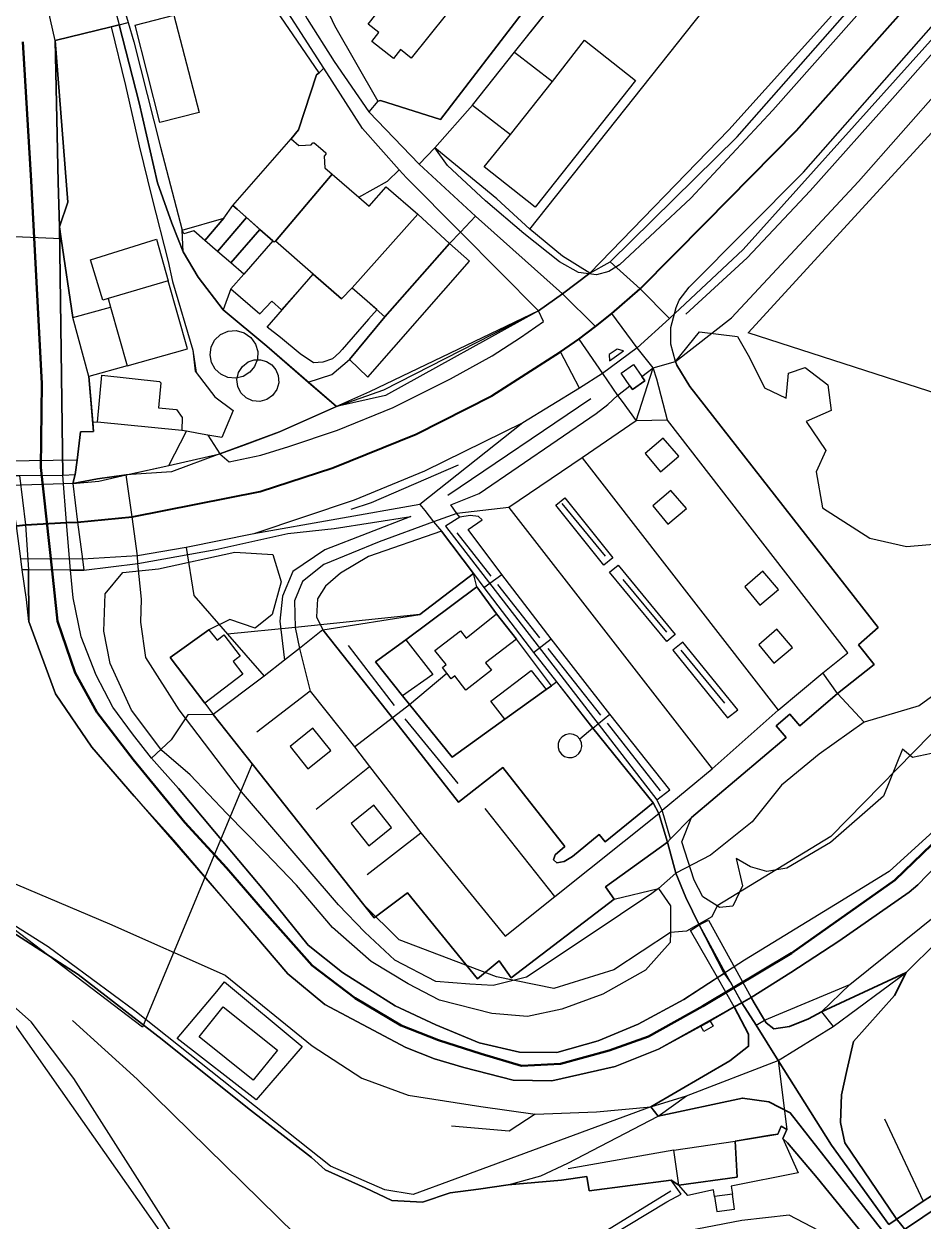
# Model space of a CAD drawing. Header units: millimetres. Extents: x 2635158 to 2636580, y 5834609 to 5836244.
# Drawn here: x 2635448.3 to 2635641.8, y 5835239.5 to 5835497.1 of the extents above; entities that cross this region are included whole.
import ezdxf

# ---------------------------------------------------------------- set-up
doc = ezdxf.new("R2010")
doc.units = ezdxf.units.MM
for name, color, linetype in [('IRT_OpenStreetMap_Vector geometry_amenity_parking', 44, 'Continuous'), ('IRT_OpenStreetMap_Vector geometry_amenity_shelter', 44, 'Continuous'), ('IRT_OpenStreetMap_Vector geometry_amenity_toilets', 44, 'Continuous'), ('IRT_OpenStreetMap_Vector geometry_barrier_city_wall', 90, 'Continuous'), ('IRT_OpenStreetMap_Vector geometry_barrier_fence', 90, 'Continuous'), ('IRT_OpenStreetMap_Vector geometry_barrier_hedge', 90, 'Continuous'), ('IRT_OpenStreetMap_Vector geometry_barrier_retaining_wall', 90, 'Continuous'), ('IRT_OpenStreetMap_Vector geometry_barrier_toll_booth', 90, 'Continuous'), ('IRT_OpenStreetMap_Vector geometry_barrier_wall', 90, 'Continuous'), ('IRT_OpenStreetMap_Vector geometry_boundary_protected_area', 100, 'Continuous'), ('IRT_OpenStreetMap_Vector geometry_building_civic', 10, 'Continuous'), ('IRT_OpenStreetMap_Vector geometry_building_garage', 10, 'Continuous'), ('IRT_OpenStreetMap_Vector geometry_building_house', 10, 'Continuous'), ('IRT_OpenStreetMap_Vector geometry_building_industrial', 10, 'Continuous'), ('IRT_OpenStreetMap_Vector geometry_building_residential', 10, 'Continuous'), ('IRT_OpenStreetMap_Vector geometry_building_retail', 10, 'Continuous'), ('IRT_OpenStreetMap_Vector geometry_building_service', 10, 'Continuous'), ('IRT_OpenStreetMap_Vector geometry_building_yes', 10, 'Continuous'), ('IRT_OpenStreetMap_Vector geometry_highway_cycleway', 220, 'Continuous'), ('IRT_OpenStreetMap_Vector geometry_highway_path', 220, 'Continuous'), ('IRT_OpenStreetMap_Vector geometry_highway_residential', 220, 'Continuous'), ('IRT_OpenStreetMap_Vector geometry_highway_service', 220, 'Continuous'), ('IRT_OpenStreetMap_Vector geometry_highway_steps', 220, 'Continuous'), ('IRT_OpenStreetMap_Vector geometry_historic_castle', 20, 'Continuous'), ('IRT_OpenStreetMap_Vector geometry_landuse_forest', 60, 'Continuous'), ('IRT_OpenStreetMap_Vector geometry_landuse_garages', 60, 'Continuous'), ('IRT_OpenStreetMap_Vector geometry_landuse_grass', 60, 'Continuous'), ('IRT_OpenStreetMap_Vector geometry_leisure_disc_golf_course', 82, 'Continuous'), ('IRT_OpenStreetMap_Vector geometry_leisure_outdoor_seating', 82, 'Continuous'), ('IRT_OpenStreetMap_Vector geometry_leisure_park', 82, 'Continuous'), ('IRT_OpenStreetMap_Vector geometry_man_made_bridge', 30, 'Continuous'), ('IRT_OpenStreetMap_Vector geometry_man_made_pipeline', 30, 'Continuous'), ('IRT_OpenStreetMap_Vector geometry_natural_cliff', 72, 'Continuous'), ('IRT_OpenStreetMap_Vector geometry_natural_scrub', 72, 'Continuous'), ('IRT_OpenStreetMap_Vector geometry_natural_water', 72, 'Continuous'), ('IRT_OpenStreetMap_Vector geometry_unknown', 7, 'Continuous')]:
    doc.layers.add(name, color=color, linetype=linetype)
for name, color, linetype, lineweight in [('IRT_OpenStreetMap_Vector geometry_highway_footway', 220, 'Continuous', 30), ('IRT_OpenStreetMap_Vector geometry_highway_pedestrian', 220, 'Continuous', 35), ('IRT_OpenStreetMap_Vector geometry_highway_primary', 220, 'Continuous', 40), ('IRT_OpenStreetMap_Vector geometry_waterway_stream', 130, 'Continuous', 50)]:
    doc.layers.add(name, color=color, linetype=linetype, lineweight=lineweight)

msp = doc.modelspace()

# ---------------------------------------------------------------- linework, layer by layer
at = {"layer": 'IRT_OpenStreetMap_Vector geometry_amenity_parking'}
for points in [[(2635512.89, 5835487.64), (2635511.83, 5835486.63), (2635511.26, 5835486.15), (2635507.4, 5835474.33), (2635505.85, 5835472.4), (2635507.5, 5835470.98), (2635508.95, 5835471.06), (2635510.16, 5835471.12), (2635510.51, 5835471.51), (2635510.81, 5835471.52), (2635512.12, 5835470.4), (2635513.26, 5835469.42), (2635513.28, 5835469.1), (2635512.96, 5835468.71), (2635513.05, 5835466.17), (2635514.64, 5835464.79), (2635520.36, 5835459.87), (2635526.59, 5835463.29), (2635529.1, 5835465.76), (2635521.18, 5835474.66), (2635512.89, 5835487.64)], [(2635533.08, 5835456.19), (2635518.97, 5835440.32), (2635526, 5835434.07), (2635539.9, 5835449.85), (2635533.08, 5835456.19)], [(2635518.38, 5835424.88), (2635522.33, 5835421.1), (2635544.19, 5835446.07), (2635539.9, 5835449.85), (2635526, 5835434.07), (2635518.38, 5835424.88)]]:
    msp.add_lwpolyline(points, dxfattribs=at)
at = {"layer": 'IRT_OpenStreetMap_Vector geometry_amenity_shelter'}
msp.add_lwpolyline([(2635530.5, 5835364.59), (2635536.33, 5835357.13), (2635529.78, 5835352.53), (2635523.99, 5835359.83), (2635530.5, 5835364.59)], dxfattribs=at)
at = {"layer": 'IRT_OpenStreetMap_Vector geometry_amenity_toilets'}
msp.add_lwpolyline([(2635479.81, 5835360.78), (2635488.09, 5835366.74), (2635489.93, 5835364.51), (2635490.54, 5835364.98), (2635491.38, 5835365.64), (2635494.85, 5835361.08), (2635494.09, 5835360.5), (2635493.32, 5835359.92), (2635495.42, 5835357.16), (2635487.28, 5835350.97), (2635479.81, 5835360.78)], dxfattribs=at)
at = {"layer": 'IRT_OpenStreetMap_Vector geometry_barrier_city_wall'}
msp.add_lwpolyline([(2635633.52, 5835261.47), (2635641.78, 5835243.81)], dxfattribs=at)
at = {"layer": 'IRT_OpenStreetMap_Vector geometry_barrier_fence'}
for points in [[(2635525.03, 5835480.66), (2635537.94, 5835476.56), (2635556.26, 5835500.4), (2635532.84, 5835519.06), (2635535.28, 5835522.31), (2635542.55, 5835530.82), (2635565.46, 5835557.6), (2635541.01, 5835576.93), (2635528.58, 5835561.47), (2635520.02, 5835550.79), (2635502.81, 5835529.19), (2635505.25, 5835519.87), (2635508.36, 5835511.41), (2635515.17, 5835496.83), (2635524.46, 5835480.53), (2635525.03, 5835480.66)], [(2635511.83, 5835486.63), (2635498.97, 5835505.52), (2635496.74, 5835515.37), (2635496.02, 5835518.56)], [(2635467.09, 5835496.5), (2635455.06, 5835493.59), (2635457.79, 5835458.81), (2635455.96, 5835453.5), (2635456.34, 5835450.92), (2635458.86, 5835433.97)], [(2635462.29, 5835421.27), (2635462.65, 5835417.19), (2635463.15, 5835411.38), (2635463.32, 5835409.39)], [(2635463.32, 5835409.39), (2635460.52, 5835409.38), (2635459.77, 5835403.27), (2635459.39, 5835400.15), (2635458.87, 5835398.26)], [(2635551.83, 5835347.5), (2635540.5, 5835339.34), (2635531.3, 5835350.65), (2635529.78, 5835352.53), (2635523.99, 5835359.83), (2635530.5, 5835364.59), (2635545.75, 5835375.96), (2635550.03, 5835370.16)], [(2635481.31, 5835278.79), (2635489.86, 5835288.9), (2635491.48, 5835290.99), (2635508.21, 5835277.09), (2635498.33, 5835265.61), (2635481.31, 5835278.79)]]:
    msp.add_lwpolyline(points, dxfattribs=at)
at = {"layer": 'IRT_OpenStreetMap_Vector geometry_barrier_hedge'}
for points in [[(2635590.76, 5835434.68), (2635603.94, 5835446.78), (2635617.5, 5835461.18), (2635635.79, 5835481.74), (2635646.1, 5835493.42), (2635675.51, 5835526.85)], [(2635570.3, 5835416.42), (2635539.52, 5835395.62)], [(2635541.76, 5835402.16), (2635523.06, 5835394.04), (2635518.68, 5835392.64)], [(2635564.05, 5835393.92), (2635573.42, 5835382.57)], [(2635541.48, 5835387.59), (2635548.81, 5835378.3)], [(2635577.2, 5835377.59), (2635586.57, 5835366.24)], [(2635550.21, 5835376.52), (2635559.28, 5835365.02)], [(2635528.06, 5835350.48), (2635518.18, 5835363.34)], [(2635561.08, 5835362.74), (2635572.39, 5835348.4)], [(2635589.69, 5835362.33), (2635599.06, 5835350.98)], [(2635530.28, 5835347.58), (2635541.67, 5835333.65)], [(2635573.79, 5835346.62), (2635585.26, 5835332.08)]]:
    msp.add_lwpolyline(points, dxfattribs=at)
at = {"layer": 'IRT_OpenStreetMap_Vector geometry_barrier_retaining_wall'}
for points in [[(2635714.51, 5835437.72), (2635711.2, 5835428.35), (2635702.17, 5835402.32), (2635695.17, 5835389.46), (2635684.66, 5835372.11), (2635671.64, 5835348.67), (2635662.59, 5835335.07), (2635650.76, 5835322.36), (2635640.65, 5835311.84), (2635638.79, 5835310.28), (2635623.63, 5835299.76), (2635613.31, 5835293), (2635604.83, 5835287.6), (2635602.79, 5835286.43)], [(2635602.79, 5835286.43), (2635601.15, 5835285.61), (2635593.97, 5835281.43), (2635584.88, 5835276.46), (2635575.57, 5835272.73), (2635561.93, 5835269.64), (2635553.63, 5835269.83), (2635542.99, 5835272.51), (2635536.68, 5835274.43), (2635530.47, 5835276.87), (2635513.09, 5835286.07), (2635505.1, 5835292.67), (2635495.52, 5835303.94), (2635485.18, 5835316.07), (2635480.57, 5835321.47), (2635472.03, 5835330.94), (2635462.98, 5835341.49), (2635455.13, 5835352.93), (2635449.4, 5835368.5), (2635448.89, 5835373.26), (2635447.98, 5835379.66)], [(2635587.54, 5835245.96), (2635528.35, 5835209.52), (2635520.53, 5835208.43), (2635502.12, 5835217.34), (2635485.83, 5835230.32), (2635479.78, 5835237.64), (2635459.06, 5835270.21), (2635449.88, 5835282.39), (2635431.94, 5835298.24), (2635391.2, 5835326.05), (2635323.93, 5835373.5)], [(2635629.71, 5835235.64), (2635618.97, 5835248.78), (2635612.62, 5835256.31), (2635611.62, 5835257.24), (2635612.47, 5835259.21), (2635611.25, 5835259.92), (2635610.57, 5835258.19), (2635608.98, 5835257.97), (2635601.33, 5835256.71)], [(2635588.17, 5835254.74), (2635565.43, 5835250.72)]]:
    msp.add_lwpolyline(points, dxfattribs=at)
at = {"layer": 'IRT_OpenStreetMap_Vector geometry_barrier_toll_booth'}
msp.add_lwpolyline([(2635576.81, 5835421.94), (2635579.46, 5835423.82), (2635581.28, 5835421.28), (2635581.96, 5835420.33), (2635579.3, 5835418.44), (2635578.73, 5835419.25), (2635576.81, 5835421.94)], dxfattribs=at)
at = {"layer": 'IRT_OpenStreetMap_Vector geometry_barrier_wall'}
for points in [[(2635467.4, 5835508.21), (2635469.48, 5835501.82), (2635470.75, 5835497.43), (2635471.95, 5835493.3), (2635477.7, 5835470.61), (2635482.4, 5835452.77)], [(2635467.09, 5835496.5), (2635470.18, 5835483.86), (2635473.16, 5835470.92), (2635475.84, 5835459.78), (2635479.38, 5835446), (2635480.3, 5835441.68), (2635484.66, 5835426.9), (2635485.42, 5835422.11), (2635489.43, 5835416.88), (2635493.37, 5835413.94), (2635490.91, 5835408.14), (2635487.93, 5835408.63), (2635485.93, 5835408.96), (2635483.29, 5835409.48), (2635482.31, 5835409.67)], [(2635505.85, 5835472.4), (2635507.4, 5835474.33), (2635511.26, 5835486.15), (2635511.83, 5835486.63)]]:
    msp.add_lwpolyline(points, dxfattribs=at)
at = {"layer": 'IRT_OpenStreetMap_Vector geometry_boundary_protected_area'}
msp.add_lwpolyline([(2635646.96, 5835347.79), (2635621.94, 5835322.25), (2635597.48, 5835307.33), (2635596.35, 5835304.94), (2635590.9, 5835301.87), (2635587.43, 5835301.6), (2635575.28, 5835293.57), (2635562.38, 5835289.56), (2635550.01, 5835292.05), (2635529.09, 5835300), (2635521.47, 5835307.57), (2635497.42, 5835337.91), (2635473.86, 5835281.25), (2635414.85, 5835326.14)], dxfattribs=at)
at = {"layer": 'IRT_OpenStreetMap_Vector geometry_building_civic'}
for points in [[(2635480.61, 5835499.01), (2635486.03, 5835478.07), (2635477.58, 5835475.92), (2635472.25, 5835496.87), (2635480.61, 5835499.01)], [(2635524.31, 5835435.7), (2635522.5, 5835433.62), (2635516.78, 5835427.1), (2635516.21, 5835426.45), (2635514.7, 5835425.09), (2635512.63, 5835424.31), (2635510.61, 5835424.17), (2635507.76, 5835426.14), (2635503.55, 5835429.63), (2635500.7, 5835431.89), (2635510.58, 5835443.29), (2635516.65, 5835438), (2635518.97, 5835440.32), (2635524.31, 5835435.7)], [(2635542.29, 5835366.54), (2635543.52, 5835364.97), (2635550.03, 5835370.16), (2635554.28, 5835364.73), (2635547.67, 5835359.65), (2635548.91, 5835358.08), (2635543.4, 5835353.78), (2635541.04, 5835356.81), (2635540.27, 5835356.2), (2635539.3, 5835357.44), (2635538.36, 5835358.63), (2635539.15, 5835359.24), (2635536.78, 5835362.27), (2635542.29, 5835366.54)]]:
    msp.add_lwpolyline(points, dxfattribs=at)
at = {"layer": 'IRT_OpenStreetMap_Vector geometry_building_garage'}
for points in [[(2635494.21, 5835457.24), (2635496.24, 5835455.45), (2635490.01, 5835448.13), (2635487.29, 5835450.51), (2635491.33, 5835455.33), (2635493.3, 5835458.04), (2635494.21, 5835457.24)], [(2635487.29, 5835450.51), (2635484.91, 5835452.6), (2635482.73, 5835451.94), (2635482.4, 5835452.77), (2635491.33, 5835455.33), (2635487.29, 5835450.51)], [(2635492.83, 5835445.69), (2635490.01, 5835448.13), (2635496.24, 5835455.45), (2635499.11, 5835452.89), (2635492.83, 5835445.69)], [(2635501.91, 5835450.43), (2635495.64, 5835443.25), (2635492.83, 5835445.69), (2635499.11, 5835452.89), (2635501.91, 5835450.43)]]:
    msp.add_lwpolyline(points, dxfattribs=at)
at = {"layer": 'IRT_OpenStreetMap_Vector geometry_building_house'}
msp.add_lwpolyline([(2635493.3, 5835458.04), (2635505.85, 5835472.4), (2635507.5, 5835470.98), (2635508.95, 5835471.06), (2635510.16, 5835471.12), (2635510.51, 5835471.51), (2635510.81, 5835471.52), (2635512.12, 5835470.4), (2635513.26, 5835469.42), (2635513.28, 5835469.1), (2635512.96, 5835468.71), (2635513.05, 5835466.17), (2635514.64, 5835464.79), (2635502.44, 5835450.38), (2635502.2, 5835450.16), (2635501.91, 5835450.43), (2635499.11, 5835452.89), (2635496.24, 5835455.45), (2635494.21, 5835457.24), (2635493.3, 5835458.04)], dxfattribs=at)
at = {"layer": 'IRT_OpenStreetMap_Vector geometry_building_industrial'}
msp.add_lwpolyline([(2635518.97, 5835440.32), (2635516.65, 5835438), (2635510.58, 5835443.29), (2635502.44, 5835450.38), (2635514.64, 5835464.79), (2635520.36, 5835459.87), (2635522.63, 5835457.92), (2635526.27, 5835462.08), (2635533.08, 5835456.19), (2635518.97, 5835440.32)], dxfattribs=at)
at = {"layer": 'IRT_OpenStreetMap_Vector geometry_building_residential'}
for points in [[(2635529.34, 5835491.6), (2635527.85, 5835489.72), (2635523.21, 5835493.33), (2635524.71, 5835495.28), (2635522.41, 5835497.1), (2635533.76, 5835511.43), (2635543.03, 5835504.03), (2635531.65, 5835489.78), (2635529.34, 5835491.6)], [(2635568.96, 5835493.61), (2635579.92, 5835484.93), (2635558.35, 5835457.68), (2635547.39, 5835466.35), (2635552.99, 5835473.36), (2635562.07, 5835484.75), (2635568.96, 5835493.61)], [(2635482.31, 5835409.67), (2635464.14, 5835411.4), (2635465.09, 5835421.57), (2635477.51, 5835420.19), (2635477.81, 5835419.89), (2635477.29, 5835414.54), (2635481.18, 5835414.15), (2635482.37, 5835412.42), (2635482.31, 5835409.67)], [(2635588.17, 5835254.74), (2635601.33, 5835256.71), (2635601.76, 5835248.95), (2635589.22, 5835247.21), (2635588.17, 5835254.74)]]:
    msp.add_lwpolyline(points, dxfattribs=at)
at = {"layer": 'IRT_OpenStreetMap_Vector geometry_building_retail'}
msp.add_lwpolyline([(2635551.83, 5835347.5), (2635548.81, 5835351.35), (2635557.45, 5835357.97), (2635560.67, 5835353.86), (2635551.83, 5835347.5)], dxfattribs=at)
at = {"layer": 'IRT_OpenStreetMap_Vector geometry_building_service'}
for points in [[(2635502.9, 5835276.25), (2635497.66, 5835269.82), (2635486.03, 5835279.15), (2635491.18, 5835285.58), (2635502.9, 5835276.25)], [(2635595.99, 5835282.5), (2635596.63, 5835281.41), (2635594.65, 5835280.26), (2635593.97, 5835281.43), (2635595.99, 5835282.5)]]:
    msp.add_lwpolyline(points, dxfattribs=at)
at = {"layer": 'IRT_OpenStreetMap_Vector geometry_building_yes'}
for points in [[(2635462.66, 5835446.33), (2635476.87, 5835450.79), (2635479.39, 5835441.81), (2635466.48, 5835438.05), (2635465.3, 5835437.7), (2635462.66, 5835446.33)], [(2635501.64, 5835437.45), (2635503.78, 5835435.58), (2635510.58, 5835443.29), (2635502.44, 5835450.38), (2635502.2, 5835450.16), (2635501.91, 5835450.43), (2635495.64, 5835443.25), (2635492.82, 5835440.15), (2635499.12, 5835434.72), (2635501.64, 5835437.45)], [(2635466.48, 5835438.05), (2635466.94, 5835436.18), (2635470.56, 5835423.54), (2635483.51, 5835427.2), (2635479.39, 5835441.81), (2635466.48, 5835438.05)], [(2635466.94, 5835436.18), (2635470.56, 5835423.54), (2635462.29, 5835421.27), (2635458.86, 5835433.97), (2635466.94, 5835436.18)], [(2635596.92, 5835244.81), (2635597.41, 5835241.58), (2635601.25, 5835242.08), (2635600.77, 5835245.3), (2635596.92, 5835244.81)]]:
    msp.add_lwpolyline(points, dxfattribs=at)
at = {"layer": 'IRT_OpenStreetMap_Vector geometry_highway_cycleway'}
for points in [[(2635444.95, 5835572.96), (2635451.58, 5835558.97), (2635457.08, 5835541.69), (2635459.96, 5835530.06), (2635468.82, 5835496.91), (2635473.16, 5835480.12), (2635477.11, 5835462.91), (2635480.14, 5835454.29), (2635481.53, 5835450.82)], [(2635714.82, 5835497.51), (2635704.77, 5835468.1), (2635698.61, 5835451.05), (2635681.45, 5835417.79), (2635672.73, 5835401.72), (2635662.7, 5835383.68), (2635653.78, 5835366.58), (2635647.34, 5835356.3), (2635645.2, 5835353.48), (2635640.93, 5835350.39), (2635629.15, 5835346.86), (2635619.41, 5835339.99), (2635611.36, 5835333.31), (2635605.04, 5835325.42), (2635596.07, 5835318.25), (2635588.57, 5835314.37)], [(2635458.87, 5835398.26), (2635454.64, 5835398.12), (2635445.43, 5835397.81)], [(2635458.87, 5835398.26), (2635464.43, 5835398.76), (2635470.32, 5835400.07)], [(2635472.74, 5835382.68), (2635471.6, 5835391.03), (2635470.32, 5835400.07)], [(2635588.57, 5835314.37), (2635584.84, 5835311.08), (2635583.46, 5835309.98), (2635569.97, 5835300.96), (2635556.47, 5835291.99), (2635549.32, 5835290.17), (2635544.3, 5835290.47), (2635536.95, 5835291.05), (2635528.12, 5835295.61), (2635521.65, 5835301.64), (2635516, 5835307.52), (2635495.18, 5835331.87), (2635481.72, 5835349.5), (2635474.57, 5835360.78), (2635473.5, 5835368.37), (2635473.63, 5835373.31), (2635472.86, 5835380.99), (2635472.74, 5835382.68)]]:
    msp.add_lwpolyline(points, dxfattribs=at)
at = {"layer": 'IRT_OpenStreetMap_Vector geometry_highway_footway'}
for points in [[(2635570.12, 5835443.52), (2635574.44, 5835445.96), (2635601.76, 5835472.85), (2635630.78, 5835505.81), (2635675.73, 5835556.41), (2635683.35, 5835565.08), (2635686.07, 5835570.6), (2635686.48, 5835576.27), (2635685.73, 5835580.7), (2635681.43, 5835589.05), (2635670.26, 5835605.67), (2635666.66, 5835612.91)], [(2635730.61, 5835590.95), (2635688.72, 5835544.12), (2635674.92, 5835528.72), (2635603.1, 5835448.56), (2635587.22, 5835433.73), (2635580.31, 5835427.42), (2635572.85, 5835421.88), (2635567.86, 5835418.78)], [(2635559.06, 5835435.36), (2635542.25, 5835452.3), (2635530.65, 5835464.02), (2635529.1, 5835465.76), (2635521.18, 5835474.66), (2635512.89, 5835487.64), (2635501.04, 5835506.03), (2635499.99, 5835509.84), (2635499.01, 5835513.84), (2635497.04, 5835521.88), (2635496.46, 5835527.82), (2635495.61, 5835536.25), (2635497.59, 5835542.54)], [(2635557.2, 5835452.99), (2635611.35, 5835521.24)], [(2635605.91, 5835281.63), (2635607.65, 5835282.74), (2635626.02, 5835290.44), (2635645.42, 5835305.96), (2635664.3, 5835324.78), (2635680.41, 5835344.88), (2635698.53, 5835378.48), (2635711.67, 5835395.95), (2635727.85, 5835413.83), (2635751.4, 5835425.58), (2635775.43, 5835434.79), (2635789.78, 5835443.53), (2635803.04, 5835455.24), (2635807.49, 5835462.14), (2635814.09, 5835474.02), (2635818.47, 5835488.85), (2635818.79, 5835504.8)], [(2635553.89, 5835491.05), (2635562.07, 5835484.75)], [(2635544.88, 5835479.66), (2635552.99, 5835473.36)], [(2635570.12, 5835443.52), (2635564.18, 5835447.13), (2635557.2, 5835452.99), (2635550.11, 5835459.46), (2635536.77, 5835470.5)], [(2635587.22, 5835433.73), (2635580.89, 5835440.12), (2635574.44, 5835445.96)], [(2635564.18, 5835439.05), (2635570.12, 5835443.52)], [(2635559.06, 5835435.36), (2635564.18, 5835439.05)], [(2635515.57, 5835414.78), (2635525.8, 5835418.39), (2635559.06, 5835435.36)], [(2635567.86, 5835418.78), (2635566.23, 5835421.88), (2635563.78, 5835426.53)], [(2635580.04, 5835411.71), (2635583.75, 5835423.11)], [(2635567.86, 5835418.78), (2635555.68, 5835411.32)], [(2635470.32, 5835400.07), (2635472.34, 5835400.52), (2635479.49, 5835402.13), (2635490.5, 5835404.62), (2635495.89, 5835406.53), (2635503.34, 5835409.32), (2635515.57, 5835414.78)], [(2635555.68, 5835411.32), (2635534.51, 5835400.86), (2635519.38, 5835394.62), (2635497.78, 5835387.43), (2635483.24, 5835384.44), (2635472.74, 5835382.68)], [(2635555.68, 5835411.32), (2635533.51, 5835393.73), (2635534.61, 5835392.41), (2635536.49, 5835389.95), (2635538.17, 5835387.96), (2635545.03, 5835378.86), (2635547.32, 5835375.85), (2635557.95, 5835361.89), (2635570.75, 5835345.58), (2635583.73, 5835329.52), (2635584.91, 5835327.19), (2635586.77, 5835321.07), (2635588.57, 5835314.37), (2635590.77, 5835309.1), (2635593.59, 5835303.24)], [(2635533.51, 5835393.73), (2635497.78, 5835387.43)], [(2635472.74, 5835382.68), (2635460.94, 5835381.97)], [(2635460.94, 5835381.97), (2635447.67, 5835382.02)], [(2635545.03, 5835378.86), (2635533.52, 5835370.04), (2635506.71, 5835367.21)], [(2635547.32, 5835375.85), (2635551.13, 5835378.61)], [(2635484.89, 5835374.13), (2635492.17, 5835365.78), (2635500.01, 5835356.78)], [(2635506.71, 5835367.21), (2635492.17, 5835365.78)], [(2635557.95, 5835361.89), (2635561.75, 5835364.82)], [(2635519.43, 5835341.53), (2635531.3, 5835350.65), (2635539.3, 5835357.44)], [(2635570.75, 5835345.58), (2635574.43, 5835348.58)], [(2635564.66, 5835339.48), (2635565.47, 5835339.23), (2635566.3, 5835339.27), (2635567.08, 5835339.56), (2635567.72, 5835340.09), (2635568.17, 5835340.8), (2635568.36, 5835341.61), (2635568.29, 5835342.43), (2635567.94, 5835343.21), (2635567.34, 5835343.84), (2635566.57, 5835344.23), (2635565.72, 5835344.34), (2635564.88, 5835344.16), (2635564.14, 5835343.72), (2635563.59, 5835343.07), (2635563.28, 5835342.27), (2635563.26, 5835341.44), (2635563.5, 5835340.64), (2635563.99, 5835339.96), (2635564.66, 5835339.48)], [(2635570.75, 5835345.58), (2635567.94, 5835343.21)], [(2635593.59, 5835303.24), (2635599.24, 5835292.92), (2635602.79, 5835286.43)], [(2635626.02, 5835290.44), (2635619.95, 5835284.55), (2635622.47, 5835281.38)], [(2635602.79, 5835286.43), (2635605.91, 5835281.63), (2635610.59, 5835274.06)], [(2635565.33, 5835251.95), (2635584.77, 5835262.08), (2635590.89, 5835266.46)], [(2635558.33, 5835262.53), (2635552.72, 5835258.87), (2635540.3, 5835259.94)], [(2635569.45, 5835249.07), (2635563.98, 5835248.31)], [(2635587.6, 5835248.32), (2635569.97, 5835246.01)], [(2635528.41, 5835208.46), (2635586.65, 5835243.6)]]:
    msp.add_lwpolyline(points, dxfattribs=at)
at = {"layer": 'IRT_OpenStreetMap_Vector geometry_highway_path'}
for points in [[(2635583.75, 5835423.11), (2635588.5, 5835424.47), (2635600.59, 5835433.87), (2635627.93, 5835463.23), (2635646.09, 5835483.85), (2635662.64, 5835501.15), (2635681.93, 5835522.44), (2635688.8, 5835529.72), (2635728.17, 5835571.81), (2635742.48, 5835584.31)], [(2635623.38, 5835353.03), (2635620.24, 5835357.47)], [(2635629.15, 5835346.86), (2635623.38, 5835353.03)], [(2635583.21, 5835264.07), (2635541.05, 5835248.54), (2635532.08, 5835245.2), (2635525.99, 5835246.23), (2635514.28, 5835251.28), (2635472.22, 5835284.75), (2635453.54, 5835298.48), (2635409.29, 5835326.41)]]:
    msp.add_lwpolyline(points, dxfattribs=at)
at = {"layer": 'IRT_OpenStreetMap_Vector geometry_highway_pedestrian'}
for points in [[(2635639.65, 5835235.54), (2635636, 5835240.04), (2635624.99, 5835256.35), (2635624.01, 5835260.7), (2635624.26, 5835266.63), (2635625.38, 5835271.91), (2635626.84, 5835278.15), (2635635.67, 5835288.03), (2635638.12, 5835292.98), (2635619.95, 5835284.55), (2635617.14, 5835283.02), (2635613.08, 5835281.4), (2635609.7, 5835280.89), (2635608.06, 5835282.16), (2635607.65, 5835282.74), (2635605.43, 5835286.46), (2635604.83, 5835287.6), (2635602.79, 5835286.43), (2635601.15, 5835285.61), (2635604.22, 5835279.74), (2635604.26, 5835277.12), (2635600.24, 5835274), (2635583.21, 5835264.07), (2635584.77, 5835262.08), (2635602.93, 5835265.95), (2635608.64, 5835265.12), (2635613.23, 5835262.81), (2635632.85, 5835237.71)], [(2635610.59, 5835274.06), (2635622.1, 5835255.85), (2635634.43, 5835238.75)], [(2635653.1, 5835247.93), (2635624.55, 5835228.75)]]:
    msp.add_lwpolyline(points, dxfattribs=at)
at = {"layer": 'IRT_OpenStreetMap_Vector geometry_highway_primary'}
for points in [[(2635614.56, 5835474.2), (2635684.36, 5835552.74)], [(2635571.33, 5835432.05), (2635574.84, 5835434.85), (2635580.89, 5835440.12), (2635595.02, 5835454.42), (2635614.56, 5835474.2)], [(2635563.78, 5835426.53), (2635567.75, 5835429.3), (2635571.33, 5835432.05)], [(2635471.6, 5835391.03), (2635499.17, 5835396.48), (2635514.79, 5835401.61), (2635532.75, 5835408.85), (2635548.98, 5835417.09), (2635563.78, 5835426.53)], [(2635446.75, 5835389.15), (2635448.71, 5835389.31), (2635457.51, 5835389.81), (2635459.83, 5835389.92)], [(2635459.83, 5835389.92), (2635471.6, 5835391.03)]]:
    msp.add_lwpolyline(points, dxfattribs=at)
at = {"layer": 'IRT_OpenStreetMap_Vector geometry_highway_residential'}
for points in [[(2635533.39, 5835466.97), (2635536.77, 5835470.5), (2635544.88, 5835479.66), (2635553.89, 5835491.05), (2635564.66, 5835504.59), (2635578.15, 5835521.56), (2635587.83, 5835533.42), (2635602.68, 5835551.89), (2635604.72, 5835554.46), (2635607.26, 5835557.67), (2635619.68, 5835572.9), (2635626.61, 5835581.41)], [(2635498.27, 5835535.7), (2635499.3, 5835530.36), (2635500.21, 5835523.96), (2635501.49, 5835516.46), (2635504.93, 5835506.16), (2635509.29, 5835498.25), (2635515.1, 5835489.02), (2635522.54, 5835478.21), (2635533.39, 5835466.97)], [(2635533.39, 5835466.97), (2635545.51, 5835455.78)], [(2635509.46, 5835420.07), (2635514.59, 5835421.66), (2635518.38, 5835424.88), (2635526, 5835434.07), (2635539.9, 5835449.85), (2635542.25, 5835452.3), (2635545.51, 5835455.78)], [(2635545.51, 5835455.78), (2635564.18, 5835439.05), (2635571.33, 5835432.05)], [(2635481.53, 5835450.82), (2635482.62, 5835448.11), (2635485.81, 5835442.66), (2635491.2, 5835435.62), (2635500.57, 5835427.76), (2635509.46, 5835420.07), (2635515.57, 5835414.78)], [(2635311.38, 5835396.64), (2635311.38, 5835388.96), (2635311.52, 5835386.64), (2635311.71, 5835383.44), (2635313.93, 5835378.59), (2635324.41, 5835370.48), (2635428.89, 5835296.72), (2635446.22, 5835281.92), (2635482.77, 5835229.9), (2635492.8, 5835221.22), (2635501.37, 5835215.49), (2635520.78, 5835205.31)]]:
    msp.add_lwpolyline(points, dxfattribs=at)
at = {"layer": 'IRT_OpenStreetMap_Vector geometry_highway_service'}
for points in [[(2635583.75, 5835423.11), (2635580.31, 5835427.42), (2635574.84, 5835434.85)], [(2635567.75, 5835429.3), (2635572.85, 5835421.88), (2635576.07, 5835417.2)], [(2635585.67, 5835327.92), (2635596.39, 5835336.85), (2635610.62, 5835349.48), (2635620.24, 5835357.47), (2635625.62, 5835361.8), (2635586.83, 5835411.83), (2635584.53, 5835420.65), (2635583.75, 5835423.11)], [(2635576.07, 5835417.2), (2635577.04, 5835415.85), (2635580.04, 5835411.71), (2635568.44, 5835403.77), (2635552.63, 5835393.06), (2635596.39, 5835336.85)], [(2635586.83, 5835411.83), (2635580.04, 5835411.71)], [(2635568.44, 5835403.77), (2635610.62, 5835349.48)], [(2635552.63, 5835393.06), (2635541.48, 5835391.79), (2635536.49, 5835389.95), (2635524.79, 5835385.67), (2635512.84, 5835380.81), (2635508.25, 5835377.11), (2635506.52, 5835373.01), (2635506.71, 5835367.21), (2635507.64, 5835362.71), (2635509.92, 5835353.54)], [(2635334.26, 5835386.24), (2635334.24, 5835380.33), (2635336.68, 5835374.33), (2635365.19, 5835354), (2635391.54, 5835335.01), (2635404.77, 5835327.8), (2635409.29, 5835326.41), (2635420.47, 5835323.03), (2635466.75, 5835303.43), (2635491.65, 5835292.45), (2635510.36, 5835277.24), (2635521.01, 5835270.22), (2635530.98, 5835266.58), (2635546.63, 5835264.17), (2635558.33, 5835262.53), (2635571.52, 5835263.03), (2635583.21, 5835264.07), (2635590.89, 5835266.46), (2635610.59, 5835274.06)], [(2635610.59, 5835274.06), (2635622.47, 5835281.38), (2635638.12, 5835292.98), (2635658.18, 5835312.77), (2635682.34, 5835337.8), (2635686.64, 5835342.31), (2635717.93, 5835375.17), (2635731.42, 5835383.07)], [(2635509.92, 5835353.54), (2635498.47, 5835344.73)], [(2635509.92, 5835353.54), (2635519.43, 5835341.53), (2635522.66, 5835337.3), (2635533.74, 5835323.06), (2635551.85, 5835300.78), (2635562.55, 5835309.33), (2635584.91, 5835327.19)], [(2635511.24, 5835328.17), (2635522.66, 5835337.3)], [(2635562.55, 5835309.33), (2635547.54, 5835328.26)], [(2635584.91, 5835327.19), (2635585.67, 5835327.92)], [(2635522.22, 5835314.09), (2635533.74, 5835323.06)]]:
    msp.add_lwpolyline(points, dxfattribs=at)
at = {"layer": 'IRT_OpenStreetMap_Vector geometry_highway_steps'}
for points in [[(2635483.24, 5835384.44), (2635484.89, 5835374.13)], [(2635552.49, 5835247.27), (2635559.52, 5835249.25), (2635565.33, 5835251.95)], [(2635563.98, 5835248.31), (2635552.49, 5835247.27)], [(2635569.97, 5835246.01), (2635569.45, 5835249.07)], [(2635589.77, 5835245.29), (2635587.6, 5835248.32)], [(2635586.65, 5835243.6), (2635589.77, 5835245.29)]]:
    msp.add_lwpolyline(points, dxfattribs=at)
at = {"layer": 'IRT_OpenStreetMap_Vector geometry_historic_castle'}
msp.add_lwpolyline([(2635634.43, 5835238.75), (2635641.78, 5835243.81), (2635651.07, 5835249.75)], dxfattribs=at)
at = {"layer": 'IRT_OpenStreetMap_Vector geometry_landuse_forest'}
for points in [[(2635498.57, 5835424.99), (2635497.97, 5835423.44), (2635496.91, 5835422.17), (2635495.49, 5835421.29), (2635493.87, 5835420.91), (2635492.22, 5835421.05), (2635490.7, 5835421.73), (2635489.48, 5835422.85), (2635488.67, 5835424.3), (2635488.38, 5835425.93), (2635488.61, 5835427.57), (2635489.36, 5835429.05), (2635490.64, 5835430.28), (2635492.25, 5835431.01), (2635494.01, 5835431.16), (2635495.72, 5835430.69), (2635497.16, 5835429.68), (2635498.18, 5835428.24), (2635498.64, 5835426.65), (2635498.57, 5835424.99)], [(2635643.57, 5835340.11), (2635639.51, 5835339.29), (2635637.37, 5835341.03), (2635633.26, 5835330.97), (2635621.88, 5835320.99), (2635612.51, 5835315.47), (2635608.14, 5835314.75), (2635604.64, 5835315.76), (2635601.57, 5835317.5), (2635602.92, 5835311.67), (2635600.88, 5835307.23), (2635598, 5835307.01), (2635597.48, 5835307.33), (2635594.42, 5835309.26), (2635592.54, 5835312.89), (2635589.86, 5835321.1), (2635591.99, 5835326.36), (2635612.36, 5835343.54), (2635610.19, 5835346.11), (2635613.09, 5835348.57), (2635615.27, 5835346.11), (2635623.38, 5835353.03), (2635631.27, 5835359.31), (2635627.93, 5835363.53), (2635632.14, 5835367.25), (2635591.58, 5835419.1), (2635588.78, 5835423.7), (2635588.5, 5835424.47), (2635593.72, 5835430.86)], [(2635593.72, 5835430.86), (2635601.85, 5835429.84), (2635604.45, 5835425.31), (2635607.65, 5835418.79), (2635612.31, 5835416.59), (2635612.86, 5835421.95), (2635616.42, 5835423.16), (2635621.31, 5835419.44), (2635621.99, 5835413.92), (2635616.63, 5835411.54), (2635620.89, 5835405.36), (2635618.82, 5835400.76), (2635620.14, 5835392.96), (2635630.35, 5835386.46), (2635638.22, 5835384.69), (2635645.74, 5835385.33)], [(2635502.74, 5835418.44), (2635501.84, 5835417.19), (2635500.58, 5835416.31), (2635499.09, 5835415.91), (2635497.54, 5835416.04), (2635496.14, 5835416.67), (2635495.03, 5835417.73), (2635494.35, 5835419.11), (2635494.17, 5835420.64), (2635494.52, 5835422.14), (2635495.35, 5835423.44), (2635496.58, 5835424.38), (2635497.86, 5835424.83), (2635499.22, 5835424.87), (2635500.54, 5835424.51), (2635501.68, 5835423.76), (2635502.55, 5835422.72), (2635503.07, 5835421.46), (2635503.17, 5835419.92), (2635502.74, 5835418.44)], [(2635575.35, 5835308.78), (2635584.84, 5835311.08), (2635587.47, 5835307.32), (2635587.43, 5835301.6), (2635587.41, 5835299.42), (2635582.1, 5835293.48), (2635572.89, 5835288.32), (2635564.06, 5835285.11), (2635556.69, 5835283.53), (2635548.99, 5835284.15), (2635537.72, 5835287), (2635530.99, 5835290.58), (2635523.06, 5835295.39), (2635514.72, 5835302.7), (2635507.01, 5835311.82), (2635500.26, 5835318.8), (2635491.98, 5835327.24), (2635484.09, 5835335.53), (2635478.01, 5835340.79), (2635471.51, 5835349.43), (2635466.92, 5835359.52), (2635465.53, 5835366.45), (2635465.81, 5835374.51), (2635469.61, 5835379.11), (2635477.28, 5835379.89), (2635493.74, 5835383.47), (2635501.86, 5835382.96), (2635503.7, 5835377.07), (2635501.78, 5835370.05), (2635498.06, 5835367.13), (2635492.61, 5835368.94), (2635488.09, 5835366.74), (2635479.81, 5835360.78), (2635487.28, 5835350.97), (2635489.02, 5835348.51), (2635497.42, 5835337.91), (2635521.47, 5835307.57), (2635523.69, 5835304.77), (2635530.84, 5835310.14), (2635545.92, 5835291.65), (2635550.62, 5835295.5), (2635553.16, 5835291.84), (2635575.35, 5835308.78)], [(2635634.43, 5835238.75), (2635622.1, 5835255.85), (2635610.59, 5835274.06), (2635612.47, 5835259.21), (2635611.62, 5835257.24), (2635614.91, 5835249.89), (2635600.53, 5835247.01), (2635600.77, 5835245.3), (2635596.92, 5835244.81), (2635596.71, 5835246.24), (2635591.18, 5835245), (2635589.22, 5835247.21), (2635587.6, 5835248.32), (2635569.97, 5835246.01), (2635569.45, 5835249.07), (2635563.98, 5835248.31), (2635552.49, 5835247.27), (2635546.15, 5835246.38), (2635540.04, 5835245.56), (2635534.09, 5835243.58), (2635527.48, 5835243.93), (2635521.77, 5835246.64), (2635513.14, 5835250.51), (2635510.21, 5835253.2), (2635496.41, 5835263.9), (2635478.07, 5835278.57), (2635460, 5835292.55), (2635440.67, 5835304.97)]]:
    msp.add_lwpolyline(points, dxfattribs=at)
at = {"layer": 'IRT_OpenStreetMap_Vector geometry_landuse_garages'}
msp.add_lwpolyline([(2635482.62, 5835448.11), (2635482.4, 5835452.77), (2635491.33, 5835455.33), (2635493.3, 5835458.04), (2635494.21, 5835457.24), (2635501.91, 5835450.43), (2635495.64, 5835443.25), (2635492.82, 5835440.15), (2635491.2, 5835435.62), (2635485.81, 5835442.66), (2635482.62, 5835448.11)], dxfattribs=at)
at = {"layer": 'IRT_OpenStreetMap_Vector geometry_landuse_grass'}
for points in [[(2635576.51, 5835445.26), (2635574.19, 5835443.86), (2635571.56, 5835443.13), (2635567.65, 5835443.67), (2635563.56, 5835445.9), (2635555.88, 5835452.06), (2635547.62, 5835459.08), (2635539.49, 5835466.68), (2635536.77, 5835470.5), (2635544.88, 5835479.66), (2635553.89, 5835491.05), (2635587.83, 5835533.42), (2635602.68, 5835551.89), (2635626.61, 5835581.41), (2635643.47, 5835588.07), (2635644.51, 5835587.19), (2635652.12, 5835580.81), (2635663.51, 5835571.24), (2635676.18, 5835560.61), (2635679.46, 5835557.54), (2635609.44, 5835478.57), (2635591.82, 5835459.67), (2635576.51, 5835445.26)], [(2635556.26, 5835500.4), (2635537.94, 5835476.56), (2635525.03, 5835480.66), (2635524.46, 5835480.53), (2635522.54, 5835478.21), (2635533.39, 5835466.97), (2635536.77, 5835470.5), (2635544.88, 5835479.66), (2635553.89, 5835491.05), (2635587.83, 5835533.42)], [(2635477.11, 5835462.91), (2635473.16, 5835480.12), (2635468.82, 5835496.91), (2635467.09, 5835496.5), (2635470.18, 5835483.86), (2635473.16, 5835470.92), (2635475.84, 5835459.78), (2635479.38, 5835446), (2635480.3, 5835441.68), (2635484.66, 5835426.9), (2635485.2, 5835422.39), (2635485.42, 5835422.11), (2635489.43, 5835416.88), (2635493.37, 5835413.94), (2635490.91, 5835408.14), (2635487.93, 5835408.63), (2635490.5, 5835404.62), (2635495.89, 5835406.53), (2635503.34, 5835409.32), (2635515.57, 5835414.78), (2635500.57, 5835427.76), (2635491.2, 5835435.62), (2635485.81, 5835442.66), (2635482.62, 5835448.11), (2635481.53, 5835450.82), (2635480.14, 5835454.29), (2635477.11, 5835462.91)], [(2635459.39, 5835400.15), (2635459.77, 5835403.27), (2635460.52, 5835409.38), (2635463.32, 5835409.39), (2635462.29, 5835421.27), (2635458.86, 5835433.97), (2635456.34, 5835450.92), (2635455.96, 5835453.5), (2635456.74, 5835400.04), (2635459.39, 5835400.15)], [(2635542.25, 5835452.3), (2635559.06, 5835435.36), (2635522.67, 5835417.96), (2635515.57, 5835414.78), (2635509.46, 5835420.07), (2635514.59, 5835421.66), (2635518.38, 5835424.88), (2635526, 5835434.07), (2635539.9, 5835449.85), (2635542.25, 5835452.3)], [(2635490.5, 5835404.62), (2635492.51, 5835402.92), (2635499.29, 5835404.32), (2635505.3, 5835406.18), (2635515.78, 5835409.72), (2635527.77, 5835414.61), (2635540.12, 5835420.79), (2635549.1, 5835425.72), (2635555.21, 5835429.65), (2635560.13, 5835433.09), (2635559.06, 5835435.36), (2635522.67, 5835417.96), (2635515.57, 5835414.78), (2635503.34, 5835409.32), (2635490.5, 5835404.62)], [(2635574.34, 5835424.63), (2635577.36, 5835426.78), (2635575.94, 5835427.13), (2635574.28, 5835425.98), (2635574.34, 5835424.63)], [(2635470.32, 5835400.07), (2635479.49, 5835402.13), (2635483.29, 5835409.48), (2635482.31, 5835409.67), (2635464.14, 5835411.4), (2635463.15, 5835411.38), (2635463.32, 5835409.39), (2635460.52, 5835409.38), (2635459.77, 5835403.27), (2635459.39, 5835400.15), (2635458.87, 5835398.26), (2635464.2, 5835399.21), (2635470.32, 5835400.07)], [(2635538.17, 5835387.96), (2635522.5, 5835382.49), (2635516.42, 5835378.96), (2635513.2, 5835376.15), (2635511.52, 5835373.44), (2635511.31, 5835369.55), (2635512.67, 5835366.77), (2635533.52, 5835370.04), (2635545.03, 5835378.86), (2635538.17, 5835387.96)], [(2635634.43, 5835238.75), (2635622.1, 5835255.85), (2635610.59, 5835274.06), (2635605.91, 5835281.63), (2635602.79, 5835286.43), (2635601.15, 5835285.61), (2635584.88, 5835276.46), (2635575.57, 5835272.73), (2635561.93, 5835269.64), (2635553.63, 5835269.83), (2635542.99, 5835272.51), (2635536.68, 5835274.43), (2635530.47, 5835276.87), (2635513.09, 5835286.07), (2635505.1, 5835292.67), (2635495.52, 5835303.94), (2635485.18, 5835316.07), (2635472.03, 5835330.94), (2635462.98, 5835341.49), (2635455.13, 5835352.93), (2635449.4, 5835368.5), (2635449.3, 5835379.62), (2635447.98, 5835379.66)], [(2635440.67, 5835304.97), (2635460, 5835292.55), (2635478.07, 5835278.57), (2635496.41, 5835263.9), (2635510.21, 5835253.2), (2635513.14, 5835250.51), (2635521.77, 5835246.64), (2635527.48, 5835243.93), (2635534.09, 5835243.58), (2635540.04, 5835245.56), (2635546.15, 5835246.38), (2635552.49, 5835247.27), (2635563.98, 5835248.31), (2635569.45, 5835249.07), (2635569.97, 5835246.01), (2635587.6, 5835248.32), (2635589.22, 5835247.21), (2635601.76, 5835248.95), (2635601.33, 5835256.71), (2635610.57, 5835258.19), (2635611.25, 5835259.92), (2635612.47, 5835259.21), (2635611.62, 5835257.24), (2635612.62, 5835256.31), (2635618.97, 5835248.78), (2635629.71, 5835235.64)]]:
    msp.add_lwpolyline(points, dxfattribs=at)
at = {"layer": 'IRT_OpenStreetMap_Vector geometry_leisure_disc_golf_course'}
msp.add_lwpolyline([(2635799.89, 5835585.53), (2635828.32, 5835497.71), (2635801.1, 5835456.18), (2635724.86, 5835391.69), (2635711.67, 5835395.95), (2635604.15, 5835430.64), (2635739.28, 5835578.15), (2635744.72, 5835584.08), (2635764.82, 5835586.23), (2635799.89, 5835585.53)], dxfattribs=at)
at = {"layer": 'IRT_OpenStreetMap_Vector geometry_leisure_outdoor_seating'}
msp.add_lwpolyline([(2635545.75, 5835375.96), (2635530.5, 5835364.59), (2635523.99, 5835359.83), (2635529.78, 5835352.53), (2635531.3, 5835350.65), (2635540.5, 5835339.34), (2635551.83, 5835347.5), (2635560.67, 5835353.86), (2635561.85, 5835354.7), (2635554.28, 5835364.73), (2635550.03, 5835370.16), (2635545.75, 5835375.96)], dxfattribs=at)
at = {"layer": 'IRT_OpenStreetMap_Vector geometry_leisure_park'}
for points in [[(2635587.54, 5835431.78), (2635588.66, 5835436.14), (2635589.31, 5835437.65), (2635591.45, 5835440.51), (2635616.08, 5835465.21), (2635648.24, 5835501.85)], [(2635651.07, 5835249.75), (2635641.78, 5835243.81), (2635634.43, 5835238.75), (2635622.1, 5835255.85), (2635610.59, 5835274.06), (2635605.91, 5835281.63), (2635602.79, 5835286.43), (2635600.46, 5835290.82), (2635598.88, 5835293.08), (2635593.59, 5835303.24), (2635590.77, 5835309.1), (2635588.57, 5835314.37), (2635586.77, 5835321.07), (2635587.43, 5835321.74), (2635591.99, 5835326.36), (2635612.36, 5835343.54), (2635610.19, 5835346.11), (2635613.09, 5835348.57), (2635615.27, 5835346.11), (2635623.38, 5835353.03), (2635631.27, 5835359.31), (2635627.93, 5835363.53), (2635632.14, 5835367.25), (2635591.58, 5835419.1), (2635588.78, 5835423.7), (2635588.5, 5835424.47), (2635587.54, 5835428.23), (2635587.54, 5835431.78)], [(2635481.63, 5835332.56), (2635491.92, 5835320.23), (2635499.86, 5835310.76), (2635509.48, 5835298.86), (2635516.88, 5835292.98), (2635528.22, 5835285.84), (2635536.93, 5835281.72), (2635546.29, 5835277.87), (2635554.99, 5835275.81), (2635563.02, 5835275.8), (2635571.89, 5835278.27), (2635580.46, 5835281.9), (2635590.29, 5835287.21), (2635597.56, 5835291.9), (2635599.24, 5835292.92), (2635593.59, 5835303.24), (2635590.77, 5835309.1), (2635588.57, 5835314.37), (2635586.77, 5835321.07), (2635573.45, 5835311.43), (2635575.35, 5835308.78), (2635553.16, 5835291.84), (2635550.62, 5835295.5), (2635545.92, 5835291.65), (2635530.84, 5835310.14), (2635523.69, 5835304.77), (2635489.02, 5835348.51), (2635483.61, 5835348.43), (2635480.01, 5835343.04), (2635475.8, 5835339.13), (2635481.63, 5835332.56)]]:
    msp.add_lwpolyline(points, dxfattribs=at)
at = {"layer": 'IRT_OpenStreetMap_Vector geometry_man_made_bridge'}
for points in [[(2635445.43, 5835397.81), (2635445.53, 5835399.93), (2635447.35, 5835399.95), (2635456.74, 5835400.04), (2635459.39, 5835400.15), (2635458.87, 5835398.26), (2635459.83, 5835389.92), (2635460.94, 5835381.97), (2635461.2, 5835379.57), (2635458.37, 5835379.58), (2635449.3, 5835379.62), (2635447.98, 5835379.66), (2635447.67, 5835382.02), (2635446.75, 5835389.15), (2635445.43, 5835397.81)], [(2635595.59, 5835304.23), (2635604.83, 5835287.6), (2635602.79, 5835286.43), (2635601.15, 5835285.61), (2635597.56, 5835291.9), (2635591.77, 5835302.03), (2635593.59, 5835303.24), (2635595.59, 5835304.23)], [(2635644.72, 5835239.22), (2635654.95, 5835246.02), (2635653.1, 5835247.93), (2635651.07, 5835249.75), (2635641.78, 5835243.81), (2635634.43, 5835238.75)]]:
    msp.add_lwpolyline(points, dxfattribs=at)
at = {"layer": 'IRT_OpenStreetMap_Vector geometry_man_made_pipeline'}
for points in [[(2635456.34, 5835450.92), (2635441.34, 5835451.56)], [(2635459.77, 5835403.27), (2635444.28, 5835403.06)]]:
    msp.add_lwpolyline(points, dxfattribs=at)
at = {"layer": 'IRT_OpenStreetMap_Vector geometry_natural_cliff'}
for points in [[(2635558.64, 5835234.54), (2635531.01, 5835232.55), (2635518.7, 5835232.28), (2635506.69, 5835236.68), (2635472.7, 5835270.06), (2635458.79, 5835282.65)], [(2635622.62, 5835235.72), (2635612.95, 5835240.78), (2635602.81, 5835239.64), (2635577.14, 5835234.64)]]:
    msp.add_lwpolyline(points, dxfattribs=at)
at = {"layer": 'IRT_OpenStreetMap_Vector geometry_natural_scrub'}
for points in [[(2635444.95, 5835572.96), (2635451.58, 5835558.97), (2635457.08, 5835541.69), (2635459.96, 5835530.06), (2635468.82, 5835496.91), (2635467.09, 5835496.5), (2635455.06, 5835493.59), (2635447.22, 5835528.32)], [(2635455.96, 5835453.5), (2635457.79, 5835458.81), (2635455.06, 5835493.59), (2635455.74, 5835463.09), (2635455.96, 5835453.5)], [(2635585.88, 5835407.99), (2635582.01, 5835404.66), (2635585.27, 5835400.71), (2635589.24, 5835404.09), (2635585.88, 5835407.99)], [(2635562.77, 5835393.6), (2635564.69, 5835395.14), (2635575.06, 5835382.2), (2635573.13, 5835380.66), (2635562.77, 5835393.6)], [(2635587.51, 5835396.75), (2635583.65, 5835393.42), (2635586.91, 5835389.47), (2635590.87, 5835392.84), (2635587.51, 5835396.75)], [(2635463.85, 5835356.98), (2635460.68, 5835365.26), (2635458.93, 5835373.6), (2635458.37, 5835379.58), (2635461.2, 5835379.57), (2635472.86, 5835380.99), (2635489.63, 5835384.02), (2635505.1, 5835387.48), (2635515.1, 5835388.53), (2635531.58, 5835391.15), (2635513.09, 5835383.97), (2635506.2, 5835379.31), (2635503.98, 5835374), (2635503.38, 5835368.57), (2635504.42, 5835360.2), (2635500.01, 5835356.78), (2635489.02, 5835348.51), (2635483.61, 5835348.43), (2635480.01, 5835343.04), (2635475.8, 5835339.13), (2635471.68, 5835344.32), (2635467.49, 5835350.06), (2635463.85, 5835356.98)], [(2635542.13, 5835390.97), (2635539.01, 5835389.02), (2635584.51, 5835330.16), (2635587.28, 5835332.29), (2635574.43, 5835348.58), (2635561.75, 5835364.82), (2635551.13, 5835378.61), (2635543.91, 5835388.33), (2635546.91, 5835390.41), (2635546.14, 5835391.11), (2635544.35, 5835391.33), (2635542.13, 5835390.97)], [(2635516.42, 5835378.96), (2635513.2, 5835376.15), (2635511.52, 5835373.44), (2635511.31, 5835369.55), (2635512.67, 5835366.77), (2635525.48, 5835350.49), (2635541.86, 5835329.68), (2635551.34, 5835337.11), (2635564.7, 5835320.1), (2635562.62, 5835318.32), (2635562.25, 5835317.23), (2635562.99, 5835316.59), (2635564.59, 5835316.87), (2635566.36, 5835317.93), (2635572.11, 5835322.7), (2635573.37, 5835321.11), (2635583.73, 5835329.52), (2635570.75, 5835345.58), (2635562.98, 5835355.53), (2635561.85, 5835354.7), (2635560.67, 5835353.86), (2635551.83, 5835347.5), (2635540.5, 5835339.34), (2635531.3, 5835350.65), (2635529.78, 5835352.53), (2635523.99, 5835359.83), (2635530.5, 5835364.59), (2635545.75, 5835375.96), (2635545.03, 5835378.86), (2635538.17, 5835387.96), (2635522.5, 5835382.49), (2635516.42, 5835378.96)], [(2635576.19, 5835380.65), (2635588.48, 5835365.73), (2635586.63, 5835364.21), (2635574.34, 5835379.14), (2635576.19, 5835380.65)], [(2635607.3, 5835379.33), (2635603.44, 5835375.99), (2635606.7, 5835372.04), (2635610.67, 5835375.43), (2635607.3, 5835379.33)], [(2635610.31, 5835366.86), (2635606.45, 5835363.53), (2635609.71, 5835359.58), (2635613.67, 5835362.95), (2635610.31, 5835366.86)], [(2635590.13, 5835364.09), (2635587.97, 5835362.35), (2635599.74, 5835347.78), (2635601.9, 5835349.52), (2635590.13, 5835364.09)], [(2635510.53, 5835345.54), (2635505.61, 5835341.63), (2635509.43, 5835336.84), (2635514.35, 5835340.75), (2635510.53, 5835345.54)], [(2635523.64, 5835328.98), (2635518.71, 5835325.07), (2635522.53, 5835320.28), (2635527.45, 5835324.19), (2635523.64, 5835328.98)]]:
    msp.add_lwpolyline(points, dxfattribs=at)
at = {"layer": 'IRT_OpenStreetMap_Vector geometry_natural_water'}
for points in [[(2635456.74, 5835400.04), (2635455.96, 5835453.5), (2635455.74, 5835463.09), (2635455.06, 5835493.59), (2635447.22, 5835528.32)], [(2635447.35, 5835399.95), (2635448.71, 5835389.31), (2635457.51, 5835389.81), (2635456.74, 5835400.04)], [(2635647.99, 5835327), (2635634.49, 5835314.7), (2635622.97, 5835307.62), (2635603.38, 5835295.65), (2635590.29, 5835287.21), (2635580.46, 5835281.9), (2635571.89, 5835278.27), (2635563.02, 5835275.8), (2635554.99, 5835275.81), (2635546.29, 5835277.87), (2635536.93, 5835281.72), (2635528.22, 5835285.84), (2635516.88, 5835292.98), (2635509.48, 5835298.86), (2635499.86, 5835310.76), (2635491.92, 5835320.23), (2635481.63, 5835332.56), (2635475.8, 5835339.13), (2635471.68, 5835344.32), (2635467.49, 5835350.06), (2635463.85, 5835356.98), (2635460.68, 5835365.26), (2635458.93, 5835373.6), (2635458.37, 5835379.58), (2635457.51, 5835389.81), (2635448.71, 5835389.31), (2635449.3, 5835379.62), (2635449.4, 5835368.5), (2635455.13, 5835352.93), (2635462.98, 5835341.49), (2635472.03, 5835330.94), (2635495.52, 5835303.94), (2635505.1, 5835292.67), (2635513.09, 5835286.07), (2635530.47, 5835276.87), (2635536.68, 5835274.43), (2635542.99, 5835272.51), (2635553.63, 5835269.83), (2635561.93, 5835269.64), (2635575.57, 5835272.73), (2635584.88, 5835276.46), (2635593.97, 5835281.43), (2635601.15, 5835285.61), (2635602.79, 5835286.43), (2635604.83, 5835287.6), (2635613.31, 5835293), (2635623.63, 5835299.76), (2635638.79, 5835310.28), (2635640.65, 5835311.84), (2635650.76, 5835322.36)]]:
    msp.add_lwpolyline(points, dxfattribs=at)
at = {"layer": 'IRT_OpenStreetMap_Vector geometry_unknown'}
for points in [[(2635630.61, 5835508.39), (2635600.02, 5835474.36), (2635570.12, 5835443.52), (2635564.18, 5835439.05), (2635559.06, 5835435.36), (2635526.16, 5835417.19), (2635515.57, 5835414.78), (2635503.34, 5835409.32), (2635495.89, 5835406.53), (2635490.5, 5835404.62), (2635480.08, 5835400.74), (2635470.32, 5835400.07)], [(2635470.32, 5835400.07), (2635464.2, 5835399.21), (2635458.87, 5835398.26), (2635459.39, 5835400.15), (2635459.77, 5835403.27), (2635460.52, 5835409.38), (2635463.32, 5835409.39), (2635463.15, 5835411.38), (2635462.65, 5835417.19), (2635462.29, 5835421.27), (2635458.86, 5835433.97), (2635456.34, 5835450.92), (2635455.96, 5835453.5), (2635457.79, 5835458.81), (2635455.06, 5835493.59), (2635467.09, 5835496.5), (2635468.82, 5835496.91), (2635470.75, 5835497.43)], [(2635591.99, 5835326.36), (2635587.43, 5835321.74), (2635585.67, 5835327.92), (2635584.51, 5835330.16), (2635587.28, 5835332.29), (2635574.43, 5835348.58), (2635561.75, 5835364.82), (2635551.13, 5835378.61), (2635543.91, 5835388.33), (2635546.91, 5835390.41), (2635546.14, 5835391.11), (2635544.35, 5835391.33), (2635542.13, 5835390.97), (2635541.48, 5835391.79), (2635540.22, 5835393.65), (2635546.26, 5835396.11), (2635571.49, 5835413.26), (2635573.94, 5835415.26), (2635576.07, 5835417.2), (2635578.73, 5835419.25), (2635579.3, 5835418.44), (2635581.96, 5835420.33), (2635581.28, 5835421.28), (2635583.75, 5835423.11), (2635588.5, 5835424.47), (2635588.78, 5835423.7), (2635591.58, 5835419.1), (2635632.14, 5835367.25), (2635627.93, 5835363.53), (2635631.27, 5835359.31), (2635623.38, 5835353.03), (2635615.27, 5835346.11), (2635613.09, 5835348.57), (2635610.19, 5835346.11), (2635612.36, 5835343.54), (2635591.99, 5835326.36)], [(2635512.67, 5835366.77), (2635507.64, 5835362.71), (2635504.42, 5835360.2), (2635500.01, 5835356.78), (2635489.02, 5835348.51), (2635497.42, 5835337.91), (2635521.47, 5835307.57), (2635523.69, 5835304.77), (2635530.84, 5835310.14), (2635545.92, 5835291.65), (2635550.62, 5835295.5), (2635553.16, 5835291.84), (2635575.35, 5835308.78), (2635573.45, 5835311.43), (2635586.77, 5835321.07), (2635584.91, 5835327.19), (2635583.73, 5835329.52), (2635573.37, 5835321.11), (2635572.11, 5835322.7), (2635566.36, 5835317.93), (2635564.59, 5835316.87), (2635562.99, 5835316.59), (2635562.25, 5835317.23), (2635562.62, 5835318.32), (2635564.7, 5835320.1), (2635551.34, 5835337.11), (2635541.86, 5835329.68), (2635525.48, 5835350.49), (2635512.67, 5835366.77)]]:
    msp.add_lwpolyline(points, dxfattribs=at)
at = {"layer": 'IRT_OpenStreetMap_Vector geometry_waterway_stream'}
msp.add_lwpolyline([(2635448.09, 5835493.3), (2635449.9, 5835463.36), (2635452.22, 5835419.74), (2635452, 5835401.67), (2635454.38, 5835379.42), (2635455.55, 5835368.57), (2635459.33, 5835357.5), (2635464.03, 5835349.01), (2635471.82, 5835338.8), (2635482.94, 5835325.28), (2635491.92, 5835315.51), (2635500.13, 5835306.07), (2635510.34, 5835294.5), (2635519.59, 5835287.45), (2635529.5, 5835281.57), (2635537.54, 5835278.41), (2635546.69, 5835275.51), (2635555.37, 5835272.91), (2635563.76, 5835273.33), (2635574.24, 5835276.17), (2635582.7, 5835279.2), (2635594.42, 5835285.77), (2635613.47, 5835297.14), (2635635.7, 5835312.87), (2635655.56, 5835331.99)], dxfattribs=at)

doc.saveas('drawing.dxf')
